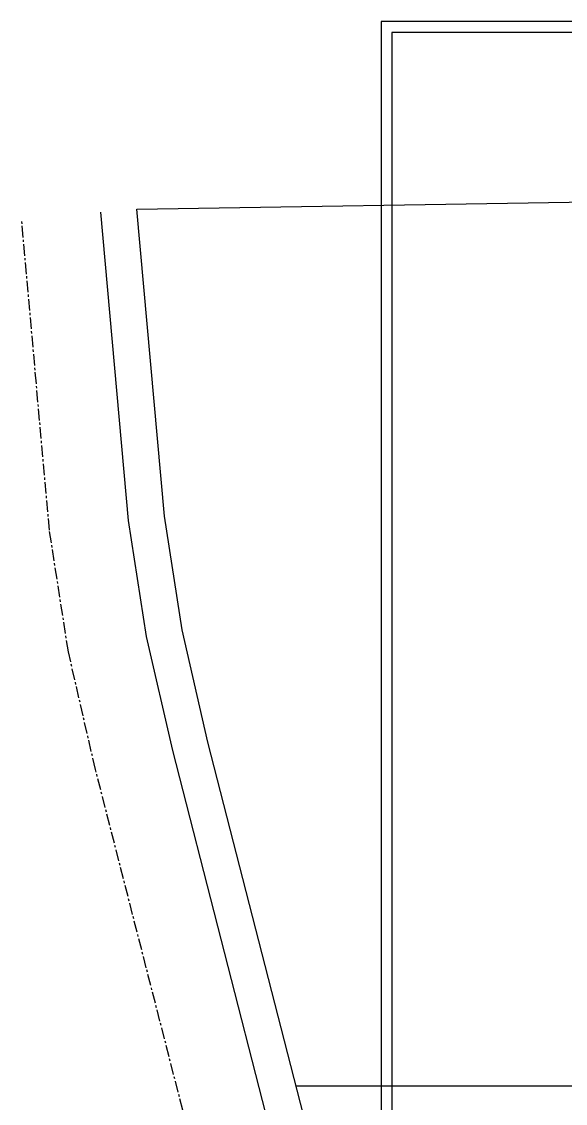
# Model space of a CAD drawing. Extents: x -738708 to 1376724, y 0 to 1572010.
# Drawn here: x -738708 to -588323, y 748697 to 1047926 of the extents above; entities that cross this region are included whole.
import ezdxf

# ---------------------------------------------------------------- set-up
doc = ezdxf.new("R2010")
doc.units = 0
doc.linetypes.add('CENTER', pattern=[50.8, 31.75, -6.35, 6.35, -6.35])
doc.layers.get('0').update_dxf_attribs({"linetype": 'CONTINUOUS'})
doc.layers.add('标注', color=7, linetype='CONTINUOUS')
doc.layers.add('轴线', color=1, linetype='CENTER')

msp = doc.modelspace()

# ---------------------------------------------------------------- linework, layer by layer
at = {"ltscale": 100}
for p, q in [((-706835.7, 996075.1), (-162535.7, 1004744.1)), ((-709170.8, 909954.1), (-716795.9, 995184)), ((-699239.7, 911171.1), (-706835.7, 996075.1)), ((-704158.5, 877801.7), (-709170.8, 909954.1)), ((-694332.7, 879694.1), (-699239.7, 911171.1)), ((-696915.6, 846284.5), (-704158.5, 877801.7)), ((-687197.7, 848646.1), (-694332.7, 879694.1)), ((-631612.7, 631773.1), (-687197.7, 848646.1)), ((-641299.6, 629290.4), (-696915.6, 846284.5))]:
    msp.add_line(p, q, dxfattribs=at)
at = {"layer": '标注'}
msp.add_line((-443768.7, 753489.1), (-662808.8, 753489.1), dxfattribs=at)
for points in [[(-639300.9, 621925.8), (-336300.9, 621925.8), (-336300.9, 1047925.8), (-639300.9, 1047925.8)], [(-636300.9, 624925.8), (-339300.9, 624925.8), (-339300.9, 1044925.8), (-636300.9, 1044925.8)]]:
    msp.add_lwpolyline(points, close=True, dxfattribs=at)
at = {"layer": '轴线', "ltscale": 100}
for p, q in [((-731019.1, 907276.7), (-738708.4, 993223.6)), ((-725775.2, 873638.5), (-731019.1, 907276.7)), ((-718295.1, 841089), (-725775.2, 873638.5)), ((-662610.7, 623828.3), (-718295.1, 841089))]:
    msp.add_line(p, q, dxfattribs=at)

doc.saveas('drawing.dxf')
